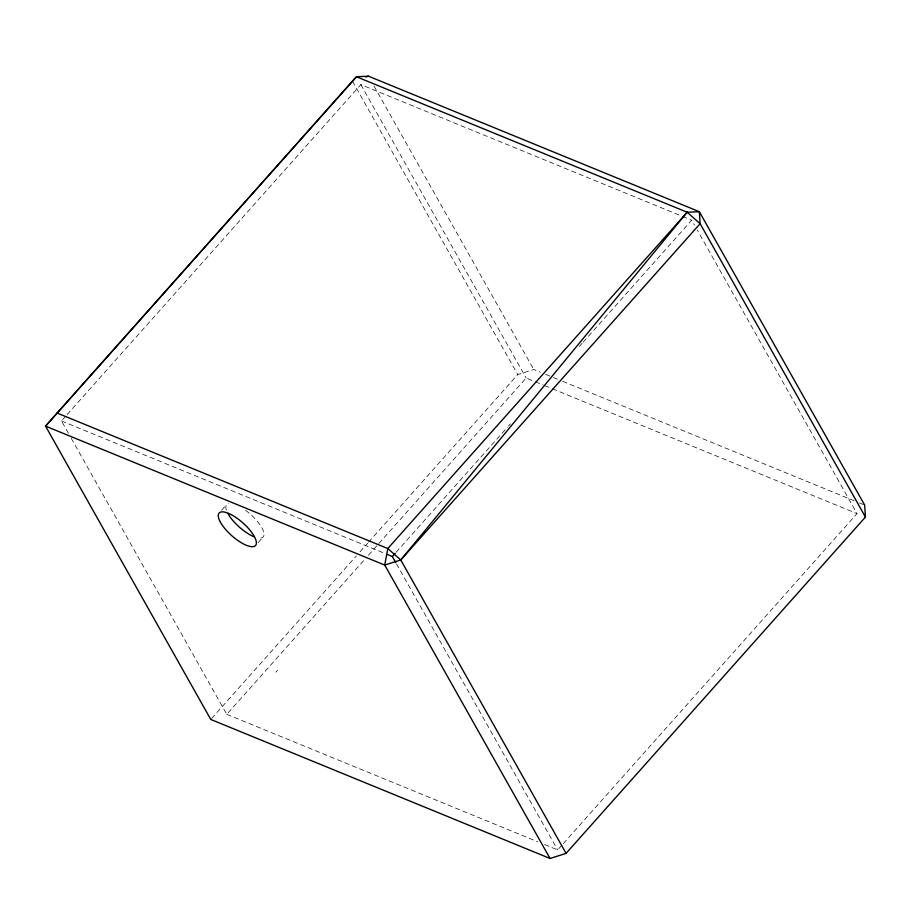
<?xml version="1.0" encoding="UTF-8"?>
<svg xmlns="http://www.w3.org/2000/svg" width="911" height="911" viewBox="0 0 911 911"><rect width="100%" height="100%" fill="white"/><g stroke="black" fill="none" stroke-linecap="round" stroke-linejoin="round"><path stroke-width="0.68" stroke-dasharray="4.55 3.42" d="M68.439 433.317L61.47 420.939L66.184 415.632M67.129 414.573L360.836 84.621L681.2 215.896M221.589 510.24L226.668 504.535M258.143 542.626L263.211 536.921M211.614 718.506L356.258 556.006M360.039 551.77L367.6 543.275M368.545 542.216L517.755 374.592L533.778 369.49L540.337 372.178M71.229 438.271L226.793 714.349L364.673 559.456M368.454 555.209L377.894 544.607M378.839 543.537L526.159 378.031L534.04 381.265M396.126 552.26L507.552 427.077M508.497 426.018L510.388 423.888M579.328 346.442L582.163 343.265M583.108 342.206L691.711 220.189L694.501 225.142M544.539 844.543L557.669 849.917L562.394 844.622M563.34 843.552L857.035 513.61L697.291 230.096M275.794 672.181L276.648 671.259M276.933 670.986L277.57 670.371M682.521 216.431L691.711 220.189M545.587 374.33L552.157 377.017M553.467 377.553L557.407 379.17M562.656 381.322L854.142 500.754M859.392 502.906L864.653 505.058M535.349 381.8L543.229 385.034M544.55 385.569L551.109 388.257M552.419 388.792L857.035 513.61M61.47 420.939L384.465 553.284M226.793 714.349L537.98 841.855M374.022 86.078L533.778 369.49M360.836 84.621L526.159 378.031M352.489 81.25L517.755 374.592M396.524 563.932L557.669 849.917M245.537 510.319A24.415 8.484 41.7 0 1 262.801 529.655A24.415 8.484 41.7 0 1 258.007 537.968M226.349 509.932A24.415 8.484 41.7 0 1 228.718 503.419"/><path stroke-width="1.37" d="M566.084 853.368L400.76 559.969L700.126 223.696L687.167 212.24L356.452 76.752L45.55 426.132L384.738 565.071L400.76 559.969L687.167 212.24L699.352 211.716L864.653 505.058L865.45 517.049L566.084 853.368L550.062 858.481L210.771 719.451L45.55 426.132L356.452 76.752L368.443 76.171L699.352 211.716L700.126 223.696L865.45 517.049M687.167 212.24L387.801 548.547L384.738 565.071L550.062 858.481M387.095 554.355L392.345 556.507L395.18 553.33M365.789 77.025L368.443 76.171M57.063 413.025L387.801 548.547L400.76 559.969M392.345 556.507L395.829 562.702M253.953 536.738A24.415 8.484 41.7 0 1 228.114 513.838M220.508 522.39A24.415 8.484 41.7 0 0 253.554 546.589A24.415 8.484 41.7 0 0 237.93 518.871A24.415 8.484 41.7 0 0 220.508 522.39"/></g></svg>
